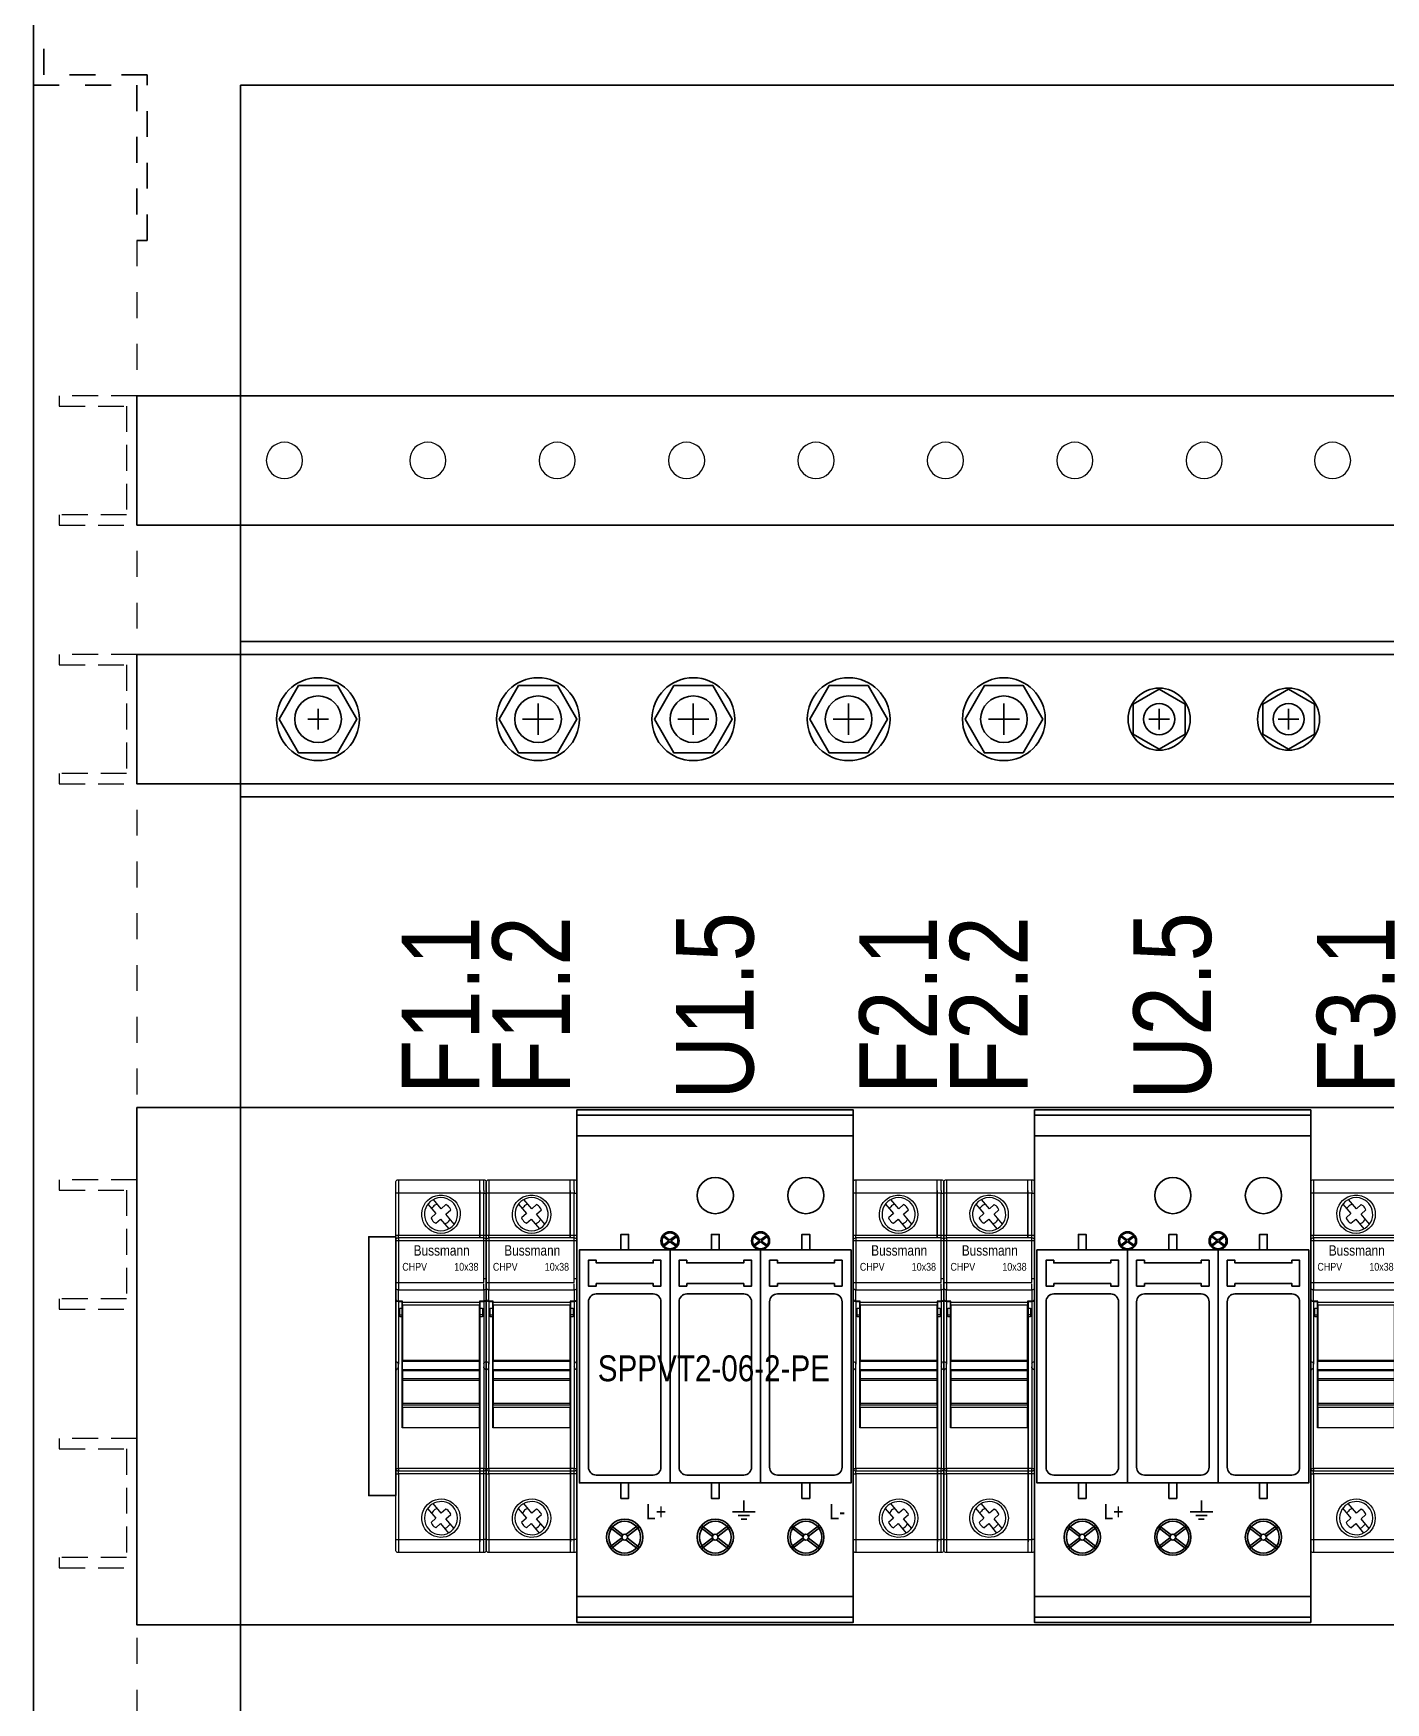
# Model space of a CAD drawing. Header units: millimetres. Extents: x 9130 to 9550, y -18883 to -17651.
# Drawn here: x 9220.26 to 9246.38, y -18653.66 to -18621.41 of the extents above; entities that cross this region are included whole.
import ezdxf

# ---------------------------------------------------------------- set-up
doc = ezdxf.new("R2010")
doc.units = ezdxf.units.MM
doc.linetypes.add('DASHED', pattern=[0.75, 0.5, -0.25])
doc.linetypes.add('EPL_DASH', pattern=[1, 0.5, -0.5])
for name, color, linetype in [('00 uvodnice', 82, 'Continuous'), ('01-KOSTUR ORMARA', 7, 'Continuous'), ('02-MODULI', 7, 'Continuous'), ('DIMENS', 4, 'Continuous')]:
    doc.layers.add(name, color=color, linetype=linetype)
doc.layers.add('PDF2_Geometry', color=7, linetype='Continuous', true_color=0x010101)
doc.styles.add('ARIAL NARROW', font='ARIALN.TTF')

# ---------------------------------------------------------------- blocks, each defined once
blk = doc.blocks.new('Nosač za sol.osig.1p Bussmann-CHPV-10x38')
at = {"true_color": 0xf4ee51}
h = blk.add_hatch(dxfattribs=at)
h.set_pattern_fill('ANGLE', color=41)
h.set_pattern_definition([(0, (-9130.891, 17549.633), (0, 6.985), [5.08, -1.905]), (90, (-9130.891, 17549.633), (-6.985, 4e-16), [5.08, -1.905])])
h.paths.add_polyline_path([(0.052, 6.029), (0.052, 5.216), (1.701, 5.216), (1.701, 6.029)])
h = blk.add_hatch(dxfattribs=at)
h.set_pattern_fill('ANGLE', color=41)
h.set_pattern_definition([(0, (-9125.278, 17549.633), (0, 6.985), [5.08, -1.905]), (90, (-9125.278, 17549.633), (-6.985, 4e-16), [5.08, -1.905])])
h.paths.add_polyline_path([(5.665, 6.029), (5.665, 5.216), (7.314, 5.216), (7.314, 6.029)])
at = {"layer": 'PDF2_Geometry', "lineweight": 9}
for points in [[(0.052, 7.2), (0.052, 6.945), (0, 6.945)], [(1.701, 6.995), (1.701, 6.945), (1.623, 6.945), (1.623, 6.13), (1.623, 6.945), (1.623, 6.995), (1.623, 6.945), (0.052, 6.945), (0.052, 6.13), (0.052, 6.121)], [(0.987, 6.712), (0.971, 6.722), (0.881, 6.642), (0.728, 6.821)], [(0.775, 6.894), (0.841, 6.905), (0.907, 6.905)], [(0.938, 6.851), (0.874, 6.856), (0.813, 6.851)], [(1.701, 6.121), (1.701, 6.13), (1.701, 6.945), (1.75, 6.945)], [(0.62, 6.731), (0.775, 6.547), (0.683, 6.465), (0.69, 6.448)], [(0.705, 6.658), (0.695, 6.644)], [(0.801, 6.733), (0.785, 6.726)], [(1.131, 6.345), (0.971, 6.536), (1.065, 6.618), (1.058, 6.635)], [(0, 6.13), (0.052, 6.13), (1.623, 6.13), (1.623, 6.121), (1.623, 6.13), (1.701, 6.13), (1.701, 6.13)], [(1.006, 6.189), (0.94, 6.17), (0.874, 6.166), (0.808, 6.17), (0.745, 6.189)], [(0.752, 6.241), (0.813, 6.222), (0.874, 6.215), (0.938, 6.222), (0.997, 6.241)], [(0.761, 6.371), (0.775, 6.361), (0.867, 6.441), (1.025, 6.253)], [(0.002, 6.029), (0, 6.029), (0.002, 6.041)], [(0, 6.029), (0.052, 6.029), (0.052, 5.216), (0.052, 5.193)], [(0, 5.216), (0.049, 5.216), (1.701, 5.216), (1.701, 6.029), (1.75, 6.029)], [(0.042, 6.081), (0.052, 6.081), (0.052, 6.083)], [(1.701, 6.076), (1.701, 6.081), (0.052, 6.081), (0.052, 6.076)], [(0.052, 6.041), (0.052, 6.029), (1.701, 6.029), (1.701, 6.041)], [(1.701, 6.083), (1.701, 6.081), (1.71, 6.081)], [(1.701, 5.268), (1.701, 5.292), (1.75, 5.292)], [(0.042, 4.856), (0.052, 4.853), (0.052, 5.072), (0.042, 5.072), (0.033, 5.075), (0.024, 5.08), (0.016, 5.087), (0.009, 5.094), (0.005, 5.101), (0.002, 5.11), (0, 5.12), (0, 5.127)], [(0.002, 4.893), (0, 4.903), (0, 4.9), (0.002, 4.891), (0.005, 4.882), (0.009, 4.872), (0.016, 4.865), (0.024, 4.858), (0.033, 4.853), (0.052, 4.849), (0.134, 4.849)], [(0.052, 5.082), (0.052, 5.072), (1.701, 5.072), (1.701, 5.082)], [(1.626, 4.849), (1.626, 4.724), (1.677, 4.724), (1.677, 4.552), (1.626, 4.552), (1.626, 1.623), (1.626, 2.408), (0.127, 2.408), (0.127, 4.552), (0.078, 4.552), (0.078, 4.724), (0.127, 4.724), (0.127, 4.849)], [(1.619, 4.849), (1.701, 4.849), (1.719, 4.853), (1.729, 4.858), (1.736, 4.865), (1.743, 4.872), (1.748, 4.882), (1.75, 4.891), (1.75, 4.9), (1.75, 4.903)], [(1.71, 4.856), (1.701, 4.853), (1.701, 4.849), (1.701, 3.638)], [(0.078, 4.594), (0.127, 4.594), (0.127, 4.589)], [(0.134, 4.778), (0.127, 4.776)], [(0.127, 4.594), (0.127, 4.724)], [(0.127, 4.625), (0.134, 4.625)], [(0.127, 4.561), (0.134, 4.561)], [(0.127, 4.552), (0.127, 4.559)], [(0.134, 4.825), (0.134, 4.83)], [(1.619, 4.79), (1.619, 4.78), (0.134, 4.78), (0.134, 4.79)], [(0.134, 4.78), (0.134, 3.715), (1.619, 3.715), (1.619, 4.78)], [(1.619, 4.83), (1.619, 4.825)], [(1.626, 4.776), (1.619, 4.778)], [(1.619, 4.625), (1.626, 4.625)], [(1.619, 4.561), (1.626, 4.561)], [(1.626, 4.724), (1.626, 4.594)], [(1.677, 4.594), (1.626, 4.594), (1.626, 4.589)], [(1.626, 4.559), (1.626, 4.552)], [(0.134, 4.486), (0.127, 4.486)], [(0.127, 4.385), (0.134, 4.385)], [(0.134, 4.307), (0.127, 4.307)], [(1.626, 4.486), (1.619, 4.486)], [(1.619, 4.385), (1.626, 4.385)], [(1.626, 4.307), (1.619, 4.307)], [(1.619, 3.88), (1.626, 3.88)], [(0.002, 3.689), (0, 3.689), (0, 3.689)], [(0, 1.623), (0.052, 1.623), (0.052, 3.588), (0.052, 3.638), (0.049, 3.654)], [(0, 1.621), (0, 1.623), (0, 3.536), (0.009, 3.536), (0.019, 3.539), (0.028, 3.546), (0.04, 3.555), (0.049, 3.569), (0.052, 3.588)], [(1.703, 3.654), (1.701, 3.638), (1.701, 3.588), (1.701, 1.623), (1.626, 1.623), (1.626, 1.614), (1.626, 1.623), (0.052, 1.623), (0.052, 1.614)], [(0.134, 3.866), (0.127, 3.866)], [(0.134, 3.859), (0.127, 3.859)], [(0.134, 3.831), (0.127, 3.831)], [(0.134, 3.81), (0.127, 3.81)], [(0.134, 3.772), (0.127, 3.772)], [(0.134, 3.76), (0.127, 3.76)], [(0.134, 3.727), (0.127, 3.727)], [(0.134, 3.697), (0.127, 3.697)], [(0.127, 3.682), (0.134, 3.682), (0.134, 3.689)], [(0.134, 3.649), (0.127, 3.649)], [(0.134, 3.616), (0.127, 3.616)], [(0.134, 3.605), (0.127, 3.605)], [(0.134, 3.6), (0.127, 3.6)], [(0.134, 3.55), (0.127, 3.55)], [(0.134, 3.708), (0.134, 3.715)], [(1.619, 3.692), (1.619, 3.689), (0.134, 3.689), (0.134, 3.692)], [(1.619, 3.85), (1.626, 3.85)], [(1.619, 3.847), (1.626, 3.847)], [(1.619, 3.843), (1.626, 3.843)], [(1.619, 3.803), (1.626, 3.803)], [(1.619, 3.786), (1.626, 3.786)], [(1.619, 3.744), (1.626, 3.744)], [(1.619, 3.739), (1.626, 3.739)], [(1.619, 3.715), (1.619, 3.708)], [(1.619, 3.706), (1.626, 3.706)], [(1.619, 3.682), (1.619, 3.689)], [(1.619, 3.673), (1.626, 3.673)], [(1.619, 3.661), (1.626, 3.661)], [(1.619, 3.659), (1.626, 3.659)], [(1.619, 3.649), (1.626, 3.649)], [(1.619, 3.6), (1.626, 3.6)], [(1.619, 3.595), (1.626, 3.595)], [(1.619, 3.574), (1.626, 3.574)], [(1.703, 3.572), (1.701, 3.588)], [(1.748, 3.689), (1.75, 3.689)], [(0, 3.541), (0, 3.536)], [(0.134, 3.536), (0.134, 3.541), (0.127, 3.541)], [(0.134, 3.539), (0.127, 3.539)], [(0.134, 3.527), (0.127, 3.527)], [(0.134, 3.51), (0.134, 3.353), (0.127, 3.353)], [(0.134, 3.494), (0.127, 3.494)], [(0.134, 3.461), (0.127, 3.461)], [(0.134, 3.454), (0.127, 3.454)], [(0.134, 3.414), (0.127, 3.414)], [(0.134, 3.397), (0.127, 3.397)], [(0.134, 3.357), (0.127, 3.357)], [(0.134, 3.35), (0.127, 3.35)], [(0.134, 3.32), (0.127, 3.32)], [(0.134, 3.534), (0.134, 3.536), (1.619, 3.536), (1.619, 3.534)], [(1.619, 3.515), (1.619, 3.51), (0.134, 3.51), (0.134, 3.515)], [(0.134, 3.327), (0.134, 2.879)], [(1.619, 3.546), (1.626, 3.546)], [(1.626, 3.536), (1.619, 3.536), (1.619, 3.541)], [(1.619, 3.353), (1.619, 3.51)], [(1.619, 3.503), (1.626, 3.503)], [(1.619, 3.473), (1.626, 3.473)], [(1.619, 3.44), (1.626, 3.44)], [(1.619, 3.428), (1.626, 3.428)], [(1.619, 3.39), (1.626, 3.39)], [(1.619, 3.369), (1.626, 3.369)], [(1.619, 3.341), (1.626, 3.341)], [(1.619, 3.334), (1.626, 3.334)], [(1.619, 2.879), (1.619, 3.327)], [(0.134, 3.117), (0.127, 3.117)], [(1.626, 3.117), (1.619, 3.117)], [(1.619, 2.853), (1.619, 2.799), (0.134, 2.799), (0.134, 2.853), (1.619, 2.853), (1.619, 2.879), (0.134, 2.879), (0.134, 2.853)], [(0.134, 2.799), (0.134, 2.408)], [(1.619, 2.408), (1.619, 2.799)], [(0.127, 2.481), (0.134, 2.481)], [(1.619, 2.481), (1.626, 2.481)], [(0.052, 1.569), (0.052, 1.571), (0.042, 1.574), (0.033, 1.576), (0.024, 1.581), (0.016, 1.588), (0.009, 1.595), (0.005, 1.604), (0.002, 1.614), (0, 1.623), (0.002, 1.623)], [(1.748, 1.623), (1.75, 1.623), (1.75, 1.614), (1.748, 1.604), (1.743, 1.595), (1.736, 1.588), (1.729, 1.581), (1.719, 1.576), (1.71, 1.574), (1.701, 1.571), (1.701, 1.574)], [(1.701, 1.614), (1.701, 1.623), (1.75, 1.623)], [(0, 0.254), (0.052, 0.254), (1.626, 0.254), (1.626, 0.205), (1.626, 0.254), (1.701, 0.254), (1.701, 1.522), (1.626, 1.522), (1.626, 1.531), (1.626, 1.522), (1.626, 0.254), (1.626, 1.522), (0.052, 1.522), (0.052, 1.531)], [(0, 1.522), (0.052, 1.522), (0.052, 0.254), (0.052, 0)], [(1.701, 1.569), (1.701, 1.571), (1.626, 1.571), (1.626, 1.574), (1.626, 1.571), (1.626, 1.569), (1.626, 1.571), (0.052, 1.571), (0.052, 1.574)], [(1.71, 1.522), (1.701, 1.522), (1.701, 1.531)], [(0.561, 0.726), (0.554, 0.664), (0.561, 0.601)], [(0.617, 0.853), (0.775, 0.664), (0.683, 0.582), (0.69, 0.565)], [(0.705, 0.775), (0.695, 0.761)], [(0.987, 0.829), (0.971, 0.839), (0.881, 0.759), (0.723, 0.945)], [(0.801, 0.851), (0.785, 0.846)], [(1.129, 0.466), (0.971, 0.653), (1.065, 0.735), (1.058, 0.752)], [(1.171, 0.542), (1.19, 0.601), (1.195, 0.664), (1.19, 0.726), (1.171, 0.787)], [(0.761, 0.488), (0.775, 0.478), (0.867, 0.558), (1.02, 0.377)], [(1.701, 0.205), (1.701, 0.254), (1.71, 0.254)]]:
    blk.add_lwpolyline(points, dxfattribs=at)
for points in [[(0.05, 0), (0.04, 0), (0.031, 0.002), (0.021, 0.007), (0.014, 0.014), (0.007, 0.021), (0.002, 0.031), (0, 0.04), (0, 0.05), (0, 7.15), (0, 7.16), (0.002, 7.169), (0.007, 7.179), (0.014, 7.186), (0.021, 7.193), (0.031, 7.198), (0.04, 7.2), (0.05, 7.2), (1.7, 7.2), (1.71, 7.2), (1.719, 7.198), (1.729, 7.193), (1.736, 7.186), (1.743, 7.179), (1.748, 7.169), (1.75, 7.16), (1.75, 7.15), (1.75, 0.05), (1.75, 0.04), (1.748, 0.031), (1.743, 0.021), (1.736, 0.014), (1.729, 0.007), (1.719, 0.002), (1.71, 0), (1.7, 0)], [(1.623, 6.081), (1.623, 6.083)], [(1.75, 6.029), (1.75, 6.031)], [(1.626, 3.913), (1.619, 3.913)], [(0.127, 3.287), (0.134, 3.287)], [(1.619, 3.327), (1.619, 3.353), (0.134, 3.353), (0.134, 3.327)], [(1.75, 0.254), (1.75, 0.214)]]:
    blk.add_lwpolyline(points, close=True, dxfattribs=at)
for points in [[(0.945, 6.347), (0.961, 6.354, 0.115077), (1.044, 6.425), (1.053, 6.439)], [(1.75, 5.112, -0.387849), (1.701, 5.072), (1.701, 4.853), (1.619, 4.853), (1.619, 4.83), (0.134, 4.83), (0.134, 4.853), (0.052, 4.853), (0.052, 4.849), (0.052, 3.638)], [(1.223, 0.794), (1.239, 0.73), (1.246, 0.664), (1.239, 0.598), (1.223, 0.532, -0.724847), (0.516, 0.565), (0.504, 0.631), (0.504, 0.697)], [(0.945, 0.466), (0.961, 0.471, 0.115077), (1.044, 0.542), (1.053, 0.556)]]:
    blk.add_lwpolyline(points, format="xyb", dxfattribs=at)
for points in [[(1.623, 6.995), (1.623, 7.062), (1.623, 7.128), (1.623, 7.2)], [(1.701, 6.995), (1.701, 7.062), (1.701, 7.128), (1.701, 7.2)], [(0.745, 6.189), (0.408, 6.32), (0.43, 6.792), (0.775, 6.894)], [(0.813, 6.851), (0.5, 6.782), (0.462, 6.366), (0.752, 6.241)], [(0.907, 6.905), (1.3, 6.862), (1.375, 6.34), (1.006, 6.189)], [(0.997, 6.241), (1.289, 6.364), (1.25, 6.782), (0.938, 6.851)], [(0.785, 6.726), (0.743, 6.708), (0.733, 6.692), (0.705, 6.658)], [(1.058, 6.635), (1.035, 6.672), (1.026, 6.688), (0.987, 6.712)], [(0.69, 6.448), (0.706, 6.417), (0.73, 6.387), (0.761, 6.371)], [(1.701, 6.13), (1.723, 6.13), (1.735, 6.13), (1.75, 6.13)], [(1.75, 6.13), (1.75, 6.085), (1.75, 6.058), (1.75, 6.031)], [(1.75, 6.13), (1.75, 6.085), (1.75, 6.058), (1.75, 6.031)], [(0.002, 6.041), (0.006, 6.062), (0.024, 6.073), (0.042, 6.081)], [(0.052, 6.083), (0.052, 6.096), (0.052, 6.108), (0.052, 6.121)], [(0.052, 6.076), (0.052, 6.064), (0.052, 6.053), (0.052, 6.041)], [(1.623, 6.083), (1.623, 6.096), (1.623, 6.108), (1.623, 6.121)], [(1.623, 6.121), (1.623, 6.108), (1.623, 6.096), (1.623, 6.083)], [(1.701, 6.083), (1.701, 6.096), (1.701, 6.108), (1.701, 6.121)], [(1.701, 6.041), (1.701, 6.053), (1.701, 6.064), (1.701, 6.076)], [(1.71, 6.081), (1.729, 6.073), (1.747, 6.062), (1.75, 6.041)], [(0.052, 5.193), (0.052, 5.156), (0.052, 5.119), (0.052, 5.082)], [(1.701, 5.082), (1.701, 5.119), (1.701, 5.156), (1.701, 5.193)], [(0.002, 4.893), (0.005, 4.872), (0.023, 4.859), (0.042, 4.856)], [(1.75, 4.893), (1.748, 4.872), (1.729, 4.859), (1.71, 4.856)], [(0.127, 4.559), (0.127, 4.569), (0.127, 4.579), (0.127, 4.589)], [(0.134, 4.79), (0.134, 4.802), (0.134, 4.813), (0.134, 4.825)], [(1.619, 4.825), (1.619, 4.813), (1.619, 4.802), (1.619, 4.79)], [(1.626, 4.589), (1.626, 4.579), (1.626, 4.569), (1.626, 4.559)], [(0.002, 3.689), (0.032, 3.684), (0.031, 3.683), (0.049, 3.654)], [(0.134, 3.692), (0.134, 3.697), (0.134, 3.703), (0.134, 3.708)], [(0.134, 3.541), (0.134, 3.588), (0.134, 3.635), (0.134, 3.682)], [(1.619, 3.708), (1.619, 3.703), (1.619, 3.697), (1.619, 3.692)], [(1.619, 3.541), (1.619, 3.588), (1.619, 3.635), (1.619, 3.682)], [(1.703, 3.654), (1.71, 3.683), (1.728, 3.681), (1.748, 3.689)], [(1.748, 3.536), (1.727, 3.536), (1.709, 3.552), (1.703, 3.572)], [(0.134, 3.515), (0.134, 3.521), (0.134, 3.528), (0.134, 3.534)], [(1.619, 3.534), (1.619, 3.528), (1.619, 3.521), (1.619, 3.515)], [(0.052, 1.614), (0.052, 1.601), (0.052, 1.587), (0.052, 1.574)], [(1.626, 1.574), (1.626, 1.587), (1.626, 1.601), (1.626, 1.614)], [(1.626, 1.614), (1.626, 1.601), (1.626, 1.587), (1.626, 1.574)], [(1.701, 1.574), (1.701, 1.587), (1.701, 1.601), (1.701, 1.614)], [(0.052, 1.531), (0.052, 1.544), (0.052, 1.557), (0.052, 1.569)], [(1.626, 1.531), (1.626, 1.544), (1.626, 1.557), (1.626, 1.569)], [(1.626, 1.569), (1.626, 1.557), (1.626, 1.544), (1.626, 1.531)], [(1.701, 1.531), (1.701, 1.544), (1.701, 1.557), (1.701, 1.569)], [(1.75, 1.522), (1.735, 1.522), (1.723, 1.522), (1.71, 1.522)], [(0.504, 0.697), (0.55, 1.091), (1.075, 1.161), (1.223, 0.794)], [(1.171, 0.787), (1.043, 1.078), (0.628, 1.037), (0.561, 0.726)], [(0.785, 0.846), (0.741, 0.819), (0.737, 0.815), (0.705, 0.775)], [(1.058, 0.752), (1.035, 0.789), (1.026, 0.805), (0.987, 0.829)], [(0.561, 0.601), (0.628, 0.29), (1.047, 0.25), (1.171, 0.542)], [(0.69, 0.565), (0.706, 0.534), (0.73, 0.504), (0.761, 0.488)], [(1.626, 0), (1.626, 0.071), (1.626, 0.138), (1.626, 0.205)], [(1.701, 0), (1.701, 0.071), (1.701, 0.138), (1.701, 0.205)], [(1.75, 0.254), (1.735, 0.254), (1.723, 0.254), (1.71, 0.254)], [(1.75, 0.214), (1.75, 0.161), (1.75, 0.108), (1.75, 0.054)], [(1.75, 0.054), (1.75, 0.108), (1.75, 0.161), (1.75, 0.214)]]:
    blk.add_open_spline(points, degree=3, dxfattribs=at)
at = {"layer": '02-MODULI', "color": 250, "true_color": 0x221f1f, "attachment_point": 1, "style": 'ARIAL NARROW'}
for s, insert, char_height, width in [('\\pi0.34935;Bussmann', (-0.003, 5.936), 0.2, 1.74823), ('CHPV           10x38', (0.128, 5.595), 0.15, 1.55389)]:
    blk.add_mtext(s, dxfattribs=dict(at, insert=insert, char_height=char_height, width=width))

msp = doc.modelspace()

# ---------------------------------------------------------------- linework, layer by layer
at = {"color": 4}
for p, q in [((9230.0087, -18634.3614), (9230.0087, -18634.9614)), ((9233.0087, -18634.3614), (9233.0087, -18634.9614)), ((9236.0087, -18634.3614), (9236.0087, -18634.9614)), ((9239.0087, -18634.3614), (9239.0087, -18634.9614)), ((9225.5587, -18634.6614), (9225.9587, -18634.6614)), ((9225.7587, -18634.4614), (9225.7587, -18634.8614)), ((9229.7087, -18634.6614), (9230.3087, -18634.6614)), ((9232.7087, -18634.6614), (9233.3087, -18634.6614)), ((9235.7087, -18634.6614), (9236.3087, -18634.6614)), ((9238.7087, -18634.6614), (9239.3087, -18634.6614)), ((9241.8087, -18634.6614), (9242.2087, -18634.6614)), ((9242.0087, -18634.4614), (9242.0087, -18634.8614)), ((9244.3087, -18634.6614), (9244.7087, -18634.6614)), ((9244.5087, -18634.4614), (9244.5087, -18634.8614))]:
    msp.add_line(p, q, dxfattribs=at)
for p, q in [((9232.5305, -18644.735), (9232.4115, -18644.6448)), ((9232.5416, -18644.7174), (9232.4238, -18644.6281)), ((9232.6896, -18644.6246), (9232.5706, -18644.7149)), ((9232.7023, -18644.641), (9232.5846, -18644.7304)), ((9234.2805, -18644.735), (9234.1615, -18644.6448)), ((9234.2916, -18644.7174), (9234.1738, -18644.6281)), ((9234.4396, -18644.6246), (9234.3206, -18644.7149)), ((9234.4523, -18644.641), (9234.3346, -18644.7304)), ((9241.3705, -18644.735), (9241.2515, -18644.6448)), ((9241.3816, -18644.7174), (9241.2638, -18644.6281)), ((9241.5296, -18644.6246), (9241.4106, -18644.7149)), ((9241.5423, -18644.641), (9241.4246, -18644.7304)), ((9243.1205, -18644.735), (9243.0015, -18644.6448)), ((9243.1316, -18644.7174), (9243.0138, -18644.6281)), ((9243.2796, -18644.6246), (9243.1606, -18644.7149)), ((9243.2923, -18644.641), (9243.1746, -18644.7304)), ((9232.5305, -18644.7454), (9232.4115, -18644.8357)), ((9232.5416, -18644.763), (9232.4238, -18644.8524)), ((9232.6896, -18644.8558), (9232.5706, -18644.7655)), ((9232.7023, -18644.8394), (9232.5846, -18644.7501)), ((9234.2805, -18644.7454), (9234.1615, -18644.8357)), ((9234.2916, -18644.763), (9234.1738, -18644.8524)), ((9234.4396, -18644.8558), (9234.3206, -18644.7655)), ((9234.4523, -18644.8394), (9234.3346, -18644.7501)), ((9241.3705, -18644.7454), (9241.2515, -18644.8357)), ((9241.3816, -18644.763), (9241.2638, -18644.8524)), ((9241.5296, -18644.8558), (9241.4106, -18644.7655)), ((9241.5423, -18644.8394), (9241.4246, -18644.7501)), ((9243.1205, -18644.7454), (9243.0015, -18644.8357)), ((9243.1316, -18644.763), (9243.0138, -18644.8524)), ((9243.2796, -18644.8558), (9243.1606, -18644.7655)), ((9243.2923, -18644.8394), (9243.1746, -18644.7501)), ((9231.6278, -18650.4549), (9231.3898, -18650.2743)), ((9231.6278, -18650.4756), (9231.3898, -18650.6561)), ((9231.65, -18650.4197), (9231.4145, -18650.2409)), ((9231.946, -18650.2341), (9231.708, -18650.4146)), ((9231.9715, -18650.2668), (9231.736, -18650.4455)), ((9231.9715, -18650.6637), (9231.736, -18650.4849)), ((9233.3778, -18650.4549), (9233.1398, -18650.2743)), ((9233.3778, -18650.4756), (9233.1398, -18650.6561)), ((9233.4, -18650.4197), (9233.1645, -18650.2409)), ((9233.696, -18650.2341), (9233.458, -18650.4146)), ((9233.7215, -18650.2668), (9233.486, -18650.4455)), ((9233.7215, -18650.6637), (9233.486, -18650.4849)), ((9235.1278, -18650.4549), (9234.8898, -18650.2743)), ((9235.1278, -18650.4756), (9234.8898, -18650.6561)), ((9235.15, -18650.4197), (9234.9145, -18650.2409)), ((9235.446, -18650.2341), (9235.208, -18650.4146)), ((9235.4715, -18650.2668), (9235.236, -18650.4455)), ((9235.4715, -18650.6637), (9235.236, -18650.4849)), ((9240.4678, -18650.4549), (9240.2298, -18650.2743)), ((9240.4678, -18650.4756), (9240.2298, -18650.6561)), ((9240.49, -18650.4197), (9240.2545, -18650.2409)), ((9240.786, -18650.2341), (9240.548, -18650.4146)), ((9240.8115, -18650.2668), (9240.576, -18650.4455)), ((9240.8115, -18650.6637), (9240.576, -18650.4849)), ((9242.2178, -18650.4549), (9241.9798, -18650.2743)), ((9242.2178, -18650.4756), (9241.9798, -18650.6561)), ((9242.24, -18650.4197), (9242.0045, -18650.2409)), ((9242.536, -18650.2341), (9242.298, -18650.4146)), ((9242.5615, -18650.2668), (9242.326, -18650.4455)), ((9242.5615, -18650.6637), (9242.326, -18650.4849)), ((9243.9678, -18650.4549), (9243.7298, -18650.2743)), ((9243.9678, -18650.4756), (9243.7298, -18650.6561)), ((9243.99, -18650.4197), (9243.7545, -18650.2409)), ((9244.286, -18650.2341), (9244.048, -18650.4146)), ((9244.3115, -18650.2668), (9244.076, -18650.4455)), ((9244.3115, -18650.6637), (9244.076, -18650.4849)), ((9231.65, -18650.5108), (9231.4145, -18650.6895)), ((9231.946, -18650.6964), (9231.708, -18650.5158)), ((9233.4, -18650.5108), (9233.1645, -18650.6895)), ((9233.696, -18650.6964), (9233.458, -18650.5158)), ((9235.15, -18650.5108), (9234.9145, -18650.6895)), ((9235.446, -18650.6964), (9235.208, -18650.5158)), ((9240.49, -18650.5108), (9240.2545, -18650.6895)), ((9240.786, -18650.6964), (9240.548, -18650.5158)), ((9242.24, -18650.5108), (9242.0045, -18650.6895)), ((9242.536, -18650.6964), (9242.298, -18650.5158)), ((9243.99, -18650.5108), (9243.7545, -18650.6895)), ((9244.286, -18650.6964), (9244.048, -18650.5158))]:
    msp.add_line(p, q)
at = {"color": 1}
for p, q in [((9233.9863, -18649.7578), (9233.9863, -18649.9778)), ((9242.8263, -18649.7578), (9242.8263, -18649.9778))]:
    msp.add_line(p, q, dxfattribs=at)
at = {"color": 4, "linetype": 'EPL_DASH'}
msp.add_lwpolyline([(9222.2587, -18625.4114), (9222.4587, -18625.4114), (9222.4587, -18622.2114), (9220.4587, -18622.2114), (9220.4587, -18618.6114), (9224.0587, -18618.6114), (9224.0587, -18620.6114), (9227.2587, -18620.6114), (9227.2587, -18620.4114), (9224.2587, -18620.4114), (9224.2587, -18618.4114), (9220.2587, -18618.4114), (9220.2587, -18622.4114), (9222.2587, -18622.4114)], close=True, dxfattribs=at)
at = {"color": 5}
msp.add_lwpolyline([(9220.2587, -18618.4114), (9280.2587, -18618.4114), (9280.2587, -18823.4114), (9276.2587, -18823.4114), (9276.2587, -18820.9114), (9224.2587, -18820.9114), (9224.2587, -18823.4114), (9220.2587, -18823.4114), (9220.2587, -18618.4114)], dxfattribs=at)
at = {"color": 5, "linetype": 'EPL_DASH', "lineweight": 15}
msp.add_lwpolyline([(9220.2587, -18816.9114), (9220.2587, -18622.4114), (9222.2587, -18622.4114), (9222.2587, -18816.9114)], close=True, dxfattribs=at)
at = {"color": 4}
msp.add_lwpolyline([(9276.2587, -18636.1614), (9224.2587, -18636.1614), (9224.2587, -18633.1614), (9276.2587, -18633.1614)], close=True, dxfattribs=at)
at = {"color": 1}
for points in [[(9230.7587, -18642.2114), (9230.7587, -18652.1114), (9236.0987, -18652.1114), (9236.0987, -18642.2114)], [(9239.5987, -18642.2114), (9239.5987, -18652.1114), (9244.9387, -18652.1114), (9244.9387, -18642.2114)]]:
    msp.add_lwpolyline(points, close=True, dxfattribs=at)
for points in [[(9230.7587, -18642.3114), (9236.0987, -18642.3114)], [(9239.5987, -18642.3114), (9244.9387, -18642.3114)], [(9230.7587, -18642.7114), (9236.0987, -18642.7114)], [(9239.5987, -18642.7114), (9244.9387, -18642.7114)], [(9231.6082, -18644.9152), (9231.6082, -18644.6152), (9231.7582, -18644.6152), (9231.7582, -18644.9152), (9230.8082, -18644.9152), (9230.8082, -18649.4152), (9232.5582, -18649.4152), (9231.6082, -18649.4152), (9231.6082, -18649.7152), (9231.7582, -18649.7152), (9231.7582, -18649.4152), (9232.5582, -18649.4152), (9232.5582, -18644.9152), (9231.6082, -18644.9152)], [(9233.3582, -18644.9152), (9233.3582, -18644.6152), (9233.5082, -18644.6152), (9233.5082, -18644.9152), (9232.5582, -18644.9152), (9232.5582, -18649.4152), (9234.3082, -18649.4152), (9233.3582, -18649.4152), (9233.3582, -18649.7152), (9233.5082, -18649.7152), (9233.5082, -18649.4152), (9234.3082, -18649.4152), (9234.3082, -18644.9152), (9233.3582, -18644.9152)], [(9235.1082, -18644.9152), (9235.1082, -18644.6152), (9235.2582, -18644.6152), (9235.2582, -18644.9152), (9234.3082, -18644.9152), (9234.3082, -18649.4152), (9236.0582, -18649.4152), (9235.1082, -18649.4152), (9235.1082, -18649.7152), (9235.2582, -18649.7152), (9235.2582, -18649.4152), (9236.0582, -18649.4152), (9236.0582, -18644.9152), (9235.1082, -18644.9152)], [(9240.4482, -18644.9152), (9240.4482, -18644.6152), (9240.5982, -18644.6152), (9240.5982, -18644.9152), (9239.6482, -18644.9152), (9239.6482, -18649.4152), (9241.3982, -18649.4152), (9240.4482, -18649.4152), (9240.4482, -18649.7152), (9240.5982, -18649.7152), (9240.5982, -18649.4152), (9241.3982, -18649.4152), (9241.3982, -18644.9152), (9240.4482, -18644.9152)], [(9242.1982, -18644.9152), (9242.1982, -18644.6152), (9242.3482, -18644.6152), (9242.3482, -18644.9152), (9241.3982, -18644.9152), (9241.3982, -18649.4152), (9243.1482, -18649.4152), (9242.1982, -18649.4152), (9242.1982, -18649.7152), (9242.3482, -18649.7152), (9242.3482, -18649.4152), (9243.1482, -18649.4152), (9243.1482, -18644.9152), (9242.1982, -18644.9152)], [(9243.9482, -18644.9152), (9243.9482, -18644.6152), (9244.0982, -18644.6152), (9244.0982, -18644.9152), (9243.1482, -18644.9152), (9243.1482, -18649.4152), (9244.8982, -18649.4152), (9243.9482, -18649.4152), (9243.9482, -18649.7152), (9244.0982, -18649.7152), (9244.0982, -18649.4152), (9244.8982, -18649.4152), (9244.8982, -18644.9152), (9243.9482, -18644.9152)], [(9233.7663, -18649.9778), (9234.2063, -18649.9778)], [(9233.8763, -18650.0478), (9234.0963, -18650.0478)], [(9233.9313, -18650.1178), (9234.0413, -18650.1178)], [(9242.6063, -18649.9778), (9243.0463, -18649.9778)], [(9242.7163, -18650.0478), (9242.9363, -18650.0478)], [(9242.7713, -18650.1178), (9242.8813, -18650.1178)], [(9230.7587, -18651.6114), (9236.0987, -18651.6114)], [(9239.5987, -18651.6114), (9244.9387, -18651.6114)], [(9230.7587, -18652.0114), (9236.0987, -18652.0114)], [(9239.5987, -18652.0114), (9244.9387, -18652.0114)]]:
    msp.add_lwpolyline(points, dxfattribs=at)
for points in [[(9231.1332, -18645.5652), (9231.1332, -18645.6152), (9230.9832, -18645.6152), (9230.9832, -18645.1152), (9231.1332, -18645.1152), (9231.1332, -18645.1652), (9232.2332, -18645.1652), (9232.2332, -18645.1152), (9232.3832, -18645.1152), (9232.3832, -18645.6152), (9232.2332, -18645.6152), (9232.2332, -18645.5652)], [(9232.8832, -18645.5652), (9232.8832, -18645.6152), (9232.7332, -18645.6152), (9232.7332, -18645.1152), (9232.8832, -18645.1152), (9232.8832, -18645.1652), (9233.9832, -18645.1652), (9233.9832, -18645.1152), (9234.1332, -18645.1152), (9234.1332, -18645.6152), (9233.9832, -18645.6152), (9233.9832, -18645.5652)], [(9234.6332, -18645.5652), (9234.6332, -18645.6152), (9234.4832, -18645.6152), (9234.4832, -18645.1152), (9234.6332, -18645.1152), (9234.6332, -18645.1652), (9235.7332, -18645.1652), (9235.7332, -18645.1152), (9235.8832, -18645.1152), (9235.8832, -18645.6152), (9235.7332, -18645.6152), (9235.7332, -18645.5652)], [(9239.9732, -18645.5652), (9239.9732, -18645.6152), (9239.8232, -18645.6152), (9239.8232, -18645.1152), (9239.9732, -18645.1152), (9239.9732, -18645.1652), (9241.0732, -18645.1652), (9241.0732, -18645.1152), (9241.2232, -18645.1152), (9241.2232, -18645.6152), (9241.0732, -18645.6152), (9241.0732, -18645.5652)], [(9241.7232, -18645.5652), (9241.7232, -18645.6152), (9241.5732, -18645.6152), (9241.5732, -18645.1152), (9241.7232, -18645.1152), (9241.7232, -18645.1652), (9242.8232, -18645.1652), (9242.8232, -18645.1152), (9242.9732, -18645.1152), (9242.9732, -18645.6152), (9242.8232, -18645.6152), (9242.8232, -18645.5652)], [(9243.4732, -18645.5652), (9243.4732, -18645.6152), (9243.3232, -18645.6152), (9243.3232, -18645.1152), (9243.4732, -18645.1152), (9243.4732, -18645.1652), (9244.5732, -18645.1652), (9244.5732, -18645.1152), (9244.7232, -18645.1152), (9244.7232, -18645.6152), (9244.5732, -18645.6152), (9244.5732, -18645.5652)]]:
    msp.add_lwpolyline(points, close=True)
for points in [[(9232.2332, -18649.2652), (9231.1332, -18649.2652, -0.4142136), (9230.9832, -18649.1152), (9230.9832, -18645.9152, -0.4142136), (9231.1332, -18645.7652), (9232.2332, -18645.7652, -0.4142136), (9232.3832, -18645.9152), (9232.3832, -18649.1152, -0.4142136)], [(9233.9832, -18649.2652), (9232.8832, -18649.2652, -0.4142136), (9232.7332, -18649.1152), (9232.7332, -18645.9152, -0.4142136), (9232.8832, -18645.7652), (9233.9832, -18645.7652, -0.4142136), (9234.1332, -18645.9152), (9234.1332, -18649.1152, -0.4142136)], [(9235.7332, -18649.2652), (9234.6332, -18649.2652, -0.4142136), (9234.4832, -18649.1152), (9234.4832, -18645.9152, -0.4142136), (9234.6332, -18645.7652), (9235.7332, -18645.7652, -0.4142136), (9235.8832, -18645.9152), (9235.8832, -18649.1152, -0.4142136)], [(9241.0732, -18649.2652), (9239.9732, -18649.2652, -0.4142136), (9239.8232, -18649.1152), (9239.8232, -18645.9152, -0.4142136), (9239.9732, -18645.7652), (9241.0732, -18645.7652, -0.4142136), (9241.2232, -18645.9152), (9241.2232, -18649.1152, -0.4142136)], [(9242.8232, -18649.2652), (9241.7232, -18649.2652, -0.4142136), (9241.5732, -18649.1152), (9241.5732, -18645.9152, -0.4142136), (9241.7232, -18645.7652), (9242.8232, -18645.7652, -0.4142136), (9242.9732, -18645.9152), (9242.9732, -18649.1152, -0.4142136)], [(9244.5732, -18649.2652), (9243.4732, -18649.2652, -0.4142136), (9243.3232, -18649.1152), (9243.3232, -18645.9152, -0.4142136), (9243.4732, -18645.7652), (9244.5732, -18645.7652, -0.4142136), (9244.7232, -18645.9152), (9244.7232, -18649.1152, -0.4142136)]]:
    msp.add_lwpolyline(points, format="xyb", close=True, dxfattribs=at)
at = {"color": 4}
for centre, radius in [((9225.7587, -18634.6614), 0.45), ((9230.0087, -18634.6614), 0.45), ((9233.0087, -18634.6614), 0.45), ((9236.0087, -18634.6614), 0.45), ((9239.0087, -18634.6614), 0.45), ((9242.0087, -18634.6614), 0.3), ((9244.5087, -18634.6614), 0.3)]:
    msp.add_circle(centre, radius, dxfattribs=at)
for centre, radius in [((9233.4332, -18643.8652), 0.35), ((9235.1832, -18643.8652), 0.35), ((9242.2732, -18643.8652), 0.35), ((9244.0232, -18643.8652), 0.35), ((9232.5582, -18644.7402), 0.175), ((9232.5582, -18644.7402), 0.1533), ((9234.3082, -18644.7402), 0.175), ((9234.3082, -18644.7402), 0.1533), ((9241.3982, -18644.7402), 0.175), ((9241.3982, -18644.7402), 0.1533), ((9243.1482, -18644.7402), 0.175), ((9243.1482, -18644.7402), 0.1533), ((9232.5582, -18644.7402), 0.0282), ((9234.3082, -18644.7402), 0.0282), ((9241.3982, -18644.7402), 0.0282), ((9243.1482, -18644.7402), 0.0282), ((9231.6832, -18650.4652), 0.35), ((9231.6832, -18650.4652), 0.3065), ((9233.4332, -18650.4652), 0.35), ((9233.4332, -18650.4652), 0.3065), ((9235.1832, -18650.4652), 0.35), ((9235.1832, -18650.4652), 0.3065), ((9240.5232, -18650.4652), 0.35), ((9240.5232, -18650.4652), 0.3065), ((9242.2732, -18650.4652), 0.35), ((9242.2732, -18650.4652), 0.3065), ((9244.0232, -18650.4652), 0.35), ((9244.0232, -18650.4652), 0.3065), ((9231.6832, -18650.4652), 0.0564), ((9233.4332, -18650.4652), 0.0564), ((9235.1832, -18650.4652), 0.0564), ((9240.5232, -18650.4652), 0.0564), ((9242.2732, -18650.4652), 0.0564), ((9244.0232, -18650.4652), 0.0564)]:
    msp.add_circle(centre, radius)
at = {"layer": '00 uvodnice', "color": 1, "linetype": 'Continuous'}
for points in [[(9222.2587, -18628.4114), (9278.2587, -18628.4114), (9278.2587, -18630.9114), (9222.2587, -18630.9114)], [(9222.2587, -18633.4114), (9278.2587, -18633.4114), (9278.2587, -18635.9114), (9222.2587, -18635.9114)], [(9222.2587, -18642.1614), (9278.2587, -18642.1614), (9278.2587, -18652.1614), (9222.2587, -18652.1614)]]:
    msp.add_lwpolyline(points, close=True, dxfattribs=at)
at = {"layer": '01-KOSTUR ORMARA', "color": 5}
msp.add_lwpolyline([(9224.2587, -18622.4114), (9276.2587, -18622.4114), (9276.2587, -18816.9114), (9224.2587, -18816.9114)], close=True, dxfattribs=at)
at = {"layer": '01-KOSTUR ORMARA', "color": 253, "linetype": 'DASHED', "lineweight": 15}
for points in [[(9222.2587, -18630.9114), (9222.2587, -18628.4114), (9220.7587, -18628.4114), (9220.7587, -18628.6114), (9222.0587, -18628.6114), (9222.0587, -18630.7114), (9220.7587, -18630.7114), (9220.7587, -18630.9114)], [(9222.2587, -18635.9114), (9222.2587, -18633.4114), (9220.7587, -18633.4114), (9220.7587, -18633.6114), (9222.0587, -18633.6114), (9222.0587, -18635.7114), (9220.7587, -18635.7114), (9220.7587, -18635.9114)], [(9222.2587, -18646.0586), (9222.2587, -18643.5586), (9220.7587, -18643.5586), (9220.7587, -18643.7586), (9222.0587, -18643.7586), (9222.0587, -18645.8586), (9220.7587, -18645.8586), (9220.7587, -18646.0586)], [(9222.2587, -18651.0586), (9222.2587, -18648.5586), (9220.7587, -18648.5586), (9220.7587, -18648.7586), (9222.0587, -18648.7586), (9222.0587, -18650.8586), (9220.7587, -18650.8586), (9220.7587, -18651.0586)]]:
    msp.add_lwpolyline(points, close=True, dxfattribs=at)
at = {"layer": '01-KOSTUR ORMARA', "color": 1, "linetype": 'Continuous', "lineweight": 15}
for points in [[(9225.1087, -18630.0114, 1), (9225.1087, -18629.3114, 1), (9225.1087, -18630.0114, 1)], [(9227.8787, -18630.0114, 1), (9227.8787, -18629.3114, 1), (9227.8787, -18630.0114, 1)], [(9230.3787, -18630.0114, 1), (9230.3787, -18629.3114, 1), (9230.3787, -18630.0114, 1)], [(9232.8787, -18630.0114, 1), (9232.8787, -18629.3114, 1), (9232.8787, -18630.0114, 1)], [(9235.3787, -18630.0114, 1), (9235.3787, -18629.3114, 1), (9235.3787, -18630.0114, 1)], [(9237.8787, -18630.0114, 1), (9237.8787, -18629.3114, 1), (9237.8787, -18630.0114, 1)], [(9240.3787, -18630.0114, 1), (9240.3787, -18629.3114, 1), (9240.3787, -18630.0114, 1)], [(9242.8787, -18630.0114, 1), (9242.8787, -18629.3114, 1), (9242.8787, -18630.0114, 1)], [(9245.3587, -18630.0114, 1), (9245.3587, -18629.3114, 1), (9245.3587, -18630.0114, 1)]]:
    msp.add_lwpolyline(points, format="xyb", dxfattribs=at)
at = {"layer": '02-MODULI'}
msp.add_lwpolyline([(9227.2587, -18644.6614), (9226.7387, -18644.6614), (9226.7387, -18649.6614), (9227.2587, -18649.6614), (9227.2587, -18644.6614)], dxfattribs=at)
at = {"layer": 'DIMENS'}
for points in [[(9226.134, -18635.3114), (9226.5093, -18634.6614), (9226.134, -18634.0114), (9225.3834, -18634.0114), (9225.0082, -18634.6614), (9225.3834, -18635.3114)], [(9230.384, -18635.3114), (9230.7593, -18634.6614), (9230.384, -18634.0114), (9229.6334, -18634.0114), (9229.2582, -18634.6614), (9229.6334, -18635.3114)], [(9233.384, -18635.3114), (9233.7593, -18634.6614), (9233.384, -18634.0114), (9232.6334, -18634.0114), (9232.2582, -18634.6614), (9232.6334, -18635.3114)], [(9236.384, -18635.3114), (9236.7593, -18634.6614), (9236.384, -18634.0114), (9235.6334, -18634.0114), (9235.2582, -18634.6614), (9235.6334, -18635.3114)], [(9239.384, -18635.3114), (9239.7593, -18634.6614), (9239.384, -18634.0114), (9238.6334, -18634.0114), (9238.2582, -18634.6614), (9238.6334, -18635.3114)], [(9241.5087, -18634.9501), (9242.0087, -18635.2388), (9242.5087, -18634.9501), (9242.5087, -18634.3727), (9242.0087, -18634.0841), (9241.5087, -18634.3727)], [(9244.0087, -18634.9501), (9244.5087, -18635.2388), (9245.0087, -18634.9501), (9245.0087, -18634.3727), (9244.5087, -18634.0841), (9244.0087, -18634.3727)]]:
    msp.add_lwpolyline(points, close=True, dxfattribs=at)
for centre, radius in [((9225.7587, -18634.6614), 0.8), ((9230.0087, -18634.6614), 0.8), ((9233.0087, -18634.6614), 0.8), ((9236.0087, -18634.6614), 0.8), ((9239.0087, -18634.6614), 0.8), ((9225.7587, -18634.6614), 0.45), ((9230.0087, -18634.6614), 0.45), ((9233.0087, -18634.6614), 0.45), ((9236.0087, -18634.6614), 0.45), ((9239.0087, -18634.6614), 0.45), ((9242.0087, -18634.6614), 0.6), ((9244.5087, -18634.6614), 0.6)]:
    msp.add_circle(centre, radius, dxfattribs=at)

# ---------------------------------------------------------------- block references
at = {"color": 4, "lineweight": 9}
for p in [(9227.2587, -18650.7614), (9229.0087, -18650.7614), (9236.0987, -18650.7614), (9237.8487, -18650.7614), (9244.9387, -18650.7614)]:
    msp.add_blockref('Nosač za sol.osig.1p Bussmann-CHPV-10x38', p, dxfattribs=at)

# ---------------------------------------------------------------- texts
at = {"layer": '02-MODULI', "char_height": 1.5, "width": 7.776125, "attachment_point": 1, "rotation": 90, "style": 'ARIAL NARROW'}
for s, insert in [('F1.1', (9227.3765, -18641.9077)), ('F1.2', (9229.1265, -18641.9077)), ('U1.5', (9232.6715, -18642.0167)), ('F2.1', (9236.2165, -18641.9077)), ('F2.2', (9237.9665, -18641.9077)), ('U2.5', (9241.5115, -18642.0167)), ('F3.1', (9245.0565, -18641.9077))]:
    msp.add_mtext(s, dxfattribs=dict(at, insert=insert))
at = {"layer": '02-MODULI', "attachment_point": 2, "style": 'ARIAL NARROW'}
for s, insert, char_height, width in [('SPPVT2-06-2-PE', (9233.406, -18646.9526), 0.5, 6.002136), ('L+', (9232.287, -18649.821), 0.3, 0.878986), ('L-', (9235.787, -18649.821), 0.3, 0.878986), ('L+', (9241.127, -18649.821), 0.3, 0.878986)]:
    msp.add_mtext(s, dxfattribs=dict(at, insert=insert, char_height=char_height, width=width))

doc.saveas('drawing.dxf')
